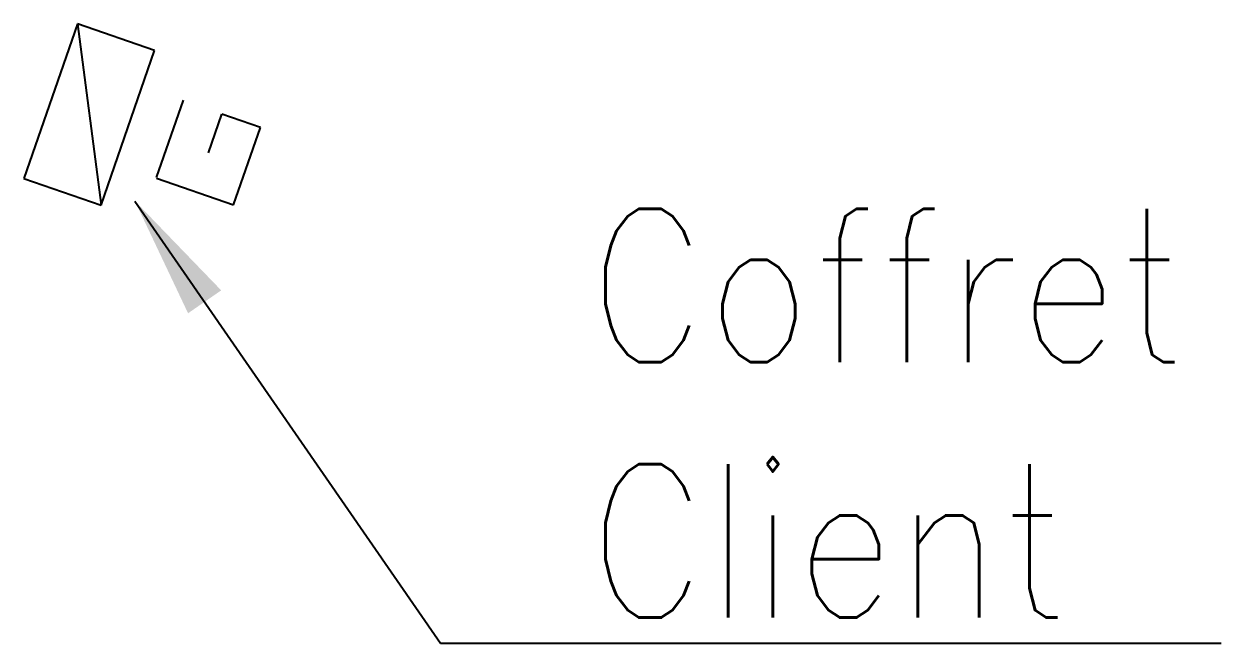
# Model space of a CAD drawing. Header units: millimetres. Extents: x 124032 to 124999, y 125223 to 125861.
# Drawn here: x 124318.65 to 124330.37, y 125269.8 to 125275.86 of the extents above; entities that cross this region are included whole.
import ezdxf

# ---------------------------------------------------------------- set-up
doc = ezdxf.new("R2010")
doc.units = ezdxf.units.MM
doc.layers.get('0').update_dxf_attribs({"linetype": 'CONTINUOUS'})
doc.layers.add('W0432', color=7, linetype='CONTINUOUS')
doc.styles.get("Standard").update_dxf_attribs({"font": 'romans.shx', "width": 0.85})
doc.dimstyles.get("Standard").update_dxf_attribs({"dimtxt": 1.5, "dimasz": 1.2, "dimexe": 1.25, "dimexo": 0.625, "dimgap": 0.25, "dimtad": 2, "dimzin": 0, "dimdsep": 46, "dimtxsty": 'Standard', "dimcen": -0.5, "dimse1": 1, "dimse2": 1, "dimadec": 0, "dimazin": 0, "dimtfac": 1, "dimtofl": 0, "dimtmove": 2, "dimatfit": 3, "dimfxl": 0, "dimtolj": 1, "dimtzin": 0, "dimarcsym": 0})

# ---------------------------------------------------------------- blocks, each defined once
blk = doc.blocks.new('*U2')
at = {"flags": 128}
for points in [[(0.8, 0.8), (-0.8, 0.8)], [(-0.8, 0.8), (-0.8, 0)], [(0.8, 0.8), (-0.8, 0)], [(0.8, 0), (0.8, 0.8)], [(-0.8, 0), (0.8, 0)], [(-0.373, -0.425), (-0.373, -1.225)], [(-0.367, -0.425), (0.433, -0.425)], [(0.027, -0.825), (0.427, -0.825)], [(0.427, -1.225), (0.427, -0.825)], [(-0.373, -1.225), (0.427, -1.225)]]:
    blk.add_lwpolyline(points, dxfattribs=at)

msp = doc.modelspace()

# ---------------------------------------------------------------- block references
at = {"layer": 'W0432', "ltscale": 0.5, "rotation": 70.9180872112902}
msp.add_blockref('*U2', (124319.666, 125274.844), dxfattribs=at)

# ---------------------------------------------------------------- texts
at = {"layer": 'W0432', "linetype": 'Continuous', "ltscale": 0.5, "insert": (124324.178, 125270.05), "char_height": 1.5, "attachment_point": 7}
msp.add_mtext('\\A1;Coffret\\PClient', dxfattribs=at)

# ---------------------------------------------------------------- leaders
at = {"layer": 'W0432', "linetype": 'Continuous', "ltscale": 0.5, "annotation_type": 0, "has_hookline": 1, "hookline_direction": 0, "text_width": 6.193}
msp.add_leader([(124319.735, 125274.128), (124322.728, 125269.8), (124323.928, 125269.8)], dimstyle='Standard', dxfattribs=at)

doc.saveas('drawing.dxf')
